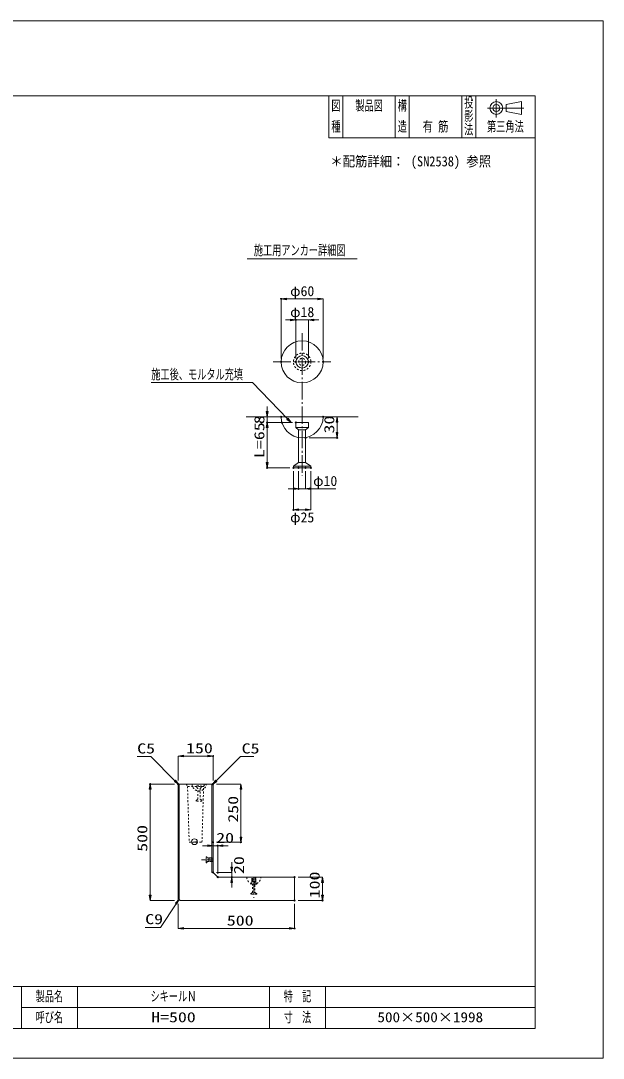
# Model space of a CAD drawing. Units: millimetres, scale not verified. Extents: x 0 to 6300, y 0 to 4455.
# Drawn here: x 3800 to 6300, y 0 to 4455 of the extents above; entities that cross this region are included whole.
import ezdxf
from ezdxf.enums import TextEntityAlignment as Align

# ---------------------------------------------------------------- set-up
doc = ezdxf.new("R2010")
doc.units = ezdxf.units.MM
doc.header["$LTSCALE"] = 10
doc.header["$PDMODE"] = 32
doc.header["$PDSIZE"] = 5
for name, pattern in [('USER1', [1.5, 0.75, -0.75]), ('USER2', [10.5, 7.5, -1.125, 0.75, -1.125]), ('USER3', [0.75, 0.5, -0.25])]:
    doc.linetypes.add(name, pattern=pattern)
for name, color, linetype, lineweight in [('Defpoints_2', 7, 'Continuous', 13), ('S-1', 2, 'Continuous', 13), ('S-4', 4, 'USER3', 13), ('S-Dim', 1, 'Continuous', 13), ('S-Txt', 7, 'Continuous', 13), ('TTL-FRAM', 3, 'Continuous', 13), ('TTL-LINE', 2, 'Continuous', 13), ('TTL-TXT', 2, 'Continuous', 13)]:
    doc.layers.add(name, color=color, linetype=linetype, lineweight=lineweight)
doc.styles.add('ＭＳ ゴシック', font='')
doc.styles.get('ＭＳ ゴシック').set_extended_font_data('MS Gothic')

msp = doc.modelspace()

# ---------------------------------------------------------------- hatches: boundary and pattern name
at = {"layer": 'S-Dim'}
for points in [[(4940, 3264.05), (4940, 3256.55), (4917.5, 3260.3)], [(5075, 3264.05), (5075, 3256.55), (5097.5, 3260.3)], [(4958, 3174.05), (4958, 3166.55), (4980.5, 3170.3)], [(5057, 3174.05), (5057, 3166.55), (5034.5, 3170.3)], [(4853.75, 2776.74), (4861.25, 2776.74), (4857.5, 2754.24)], [(4853.75, 2707.74), (4861.25, 2707.74), (4857.5, 2730.24)], [(4853.75, 2707.74), (4861.25, 2707.74), (4857.5, 2730.24)], [(5153.75, 2731.74), (5161.25, 2731.74), (5157.5, 2754.24)], [(5153.75, 2686.74), (5161.25, 2686.74), (5157.5, 2664.24)], [(4853.75, 2557.74), (4861.25, 2557.74), (4857.5, 2535.24)], [(4970, 2448.99), (4970, 2441.49), (4992.5, 2445.24)], [(5045, 2448.99), (5045, 2441.49), (5022.5, 2445.24)], [(4992.5, 2358.99), (4992.5, 2351.49), (4970, 2355.24)], [(5022.5, 2358.99), (5022.5, 2351.49), (5045, 2355.24)], [(4497.49, 1301.25), (4497.49, 1293.75), (4474.99, 1297.5)], [(4602.49, 1301.25), (4602.49, 1293.75), (4624.99, 1297.5)], [(4351.24, 1155), (4358.74, 1155), (4354.99, 1177.5)], [(4741.24, 1155), (4748.74, 1155), (4744.99, 1177.5)], [(4741.24, 950), (4748.74, 950), (4744.99, 927.5)], [(4602.49, 916.25), (4602.49, 908.75), (4624.99, 912.5)], [(4667.49, 916.25), (4667.49, 908.75), (4644.99, 912.5)], [(4701.24, 820), (4708.74, 820), (4704.99, 797.5)], [(4701.24, 755), (4708.74, 755), (4704.99, 777.5)], [(5091.24, 755), (5098.74, 755), (5094.99, 777.5)], [(4351.24, 700), (4358.74, 700), (4354.99, 677.5)], [(5091.24, 700), (5098.74, 700), (5094.99, 677.5)], [(4497.49, 561.25), (4497.49, 553.75), (4474.99, 557.5)], [(4952.49, 561.25), (4952.49, 553.75), (4974.99, 557.5)]]:
    msp.add_hatch(color=256, dxfattribs=at).paths.add_polyline_path(points)
at = {"layer": 'S-Txt'}
for points in [[(4947.31, 2748.22), (4960.17, 2729.38), (4941.89, 2743.03)], [(4464.23, 1193.56), (4477.49, 1175), (4458.93, 1188.26)], [(4641.05, 1188.26), (4622.49, 1175), (4635.75, 1193.56)], [(4463.89, 665.36), (4479.49, 682), (4470.13, 661.2)]]:
    msp.add_hatch(color=256, dxfattribs=at).paths.add_polyline_path(points)

# ---------------------------------------------------------------- linework, layer by layer
at = {"layer": 'Defpoints_2'}
for p, q in [((6300, 4455), (0, 4455)), ((6300, 0), (6300, 4455)), ((0, 0), (6300, 0))]:
    msp.add_line(p, q, dxfattribs=at)
for p in [(4917.5, 3260.3), (4980.5, 3170.3), (4917.5, 2990.3), (4980.5, 2990.3), (5034.5, 2990.3), (5097.5, 2990.3), (4857.5, 2730.24), (4917.5, 2754.24), (4920.76, 2730.24), (4980.5, 2730.24), (5097.5, 2754.24), (5022.5, 2664.24), (5157.5, 2664.24), (4857.5, 2535.24), (4970, 2535.24), (4970, 2535.24), (4992.5, 2535.24), (5022.5, 2535.24), (5045, 2535.24), (4992.5, 2445.24), (4970, 2355.24), (4624.99, 1297.5), (4354.99, 1177.5), (4474.99, 1177.5), (4474.99, 1177.5), (4624.99, 1177.5), (4624.99, 1177.5), (4624.99, 927.5), (4644.99, 912.5), (4744.99, 927.5), (4624.99, 797.5), (4624.99, 797.5), (4644.99, 777.5), (4644.99, 777.5), (4704.99, 777.5), (4974.99, 777.5), (4474.99, 677.5), (4474.99, 677.5), (4974.99, 677.5), (4974.99, 677.5), (5094.99, 677.5), (4974.99, 557.5)]:
    msp.add_point(p, dxfattribs=at)
at = {"layer": 'S-1'}
for p, q in [((4917.5, 2754.24), (4767.5, 2754.24)), ((5097.5, 2754.24), (4917.5, 2754.24)), ((5247.5, 2754.24), (5097.5, 2754.24)), ((4474.99, 1172.5), (4479.99, 1177.5)), ((4474.99, 686.5), (4474.99, 1172.5)), ((4479.99, 1177.5), (4619.99, 1177.5)), ((4479.99, 1177.5), (4479.99, 681.5)), ((4619.99, 1177.5), (4624.99, 1172.5)), ((4619.99, 1177.5), (4619.99, 797.5)), ((4624.99, 1172.5), (4624.99, 797.5)), ((4624.99, 797.5), (4619.99, 797.5)), ((4624.99, 797.5), (4644.99, 777.5)), ((4644.99, 777.5), (4974.99, 777.5)), ((4767.49, 777.5), (4832.49, 777.5)), ((4974.99, 777.5), (4974.99, 677.5)), ((4483.99, 677.5), (4474.99, 686.5)), ((4974.99, 677.5), (4483.99, 677.5))]:
    msp.add_line(p, q, dxfattribs=at)
at = {"layer": 'S-1', "linetype": 'USER1'}
for p, q in [((4589.99, 1177.5), (4509.99, 1177.5)), ((4509.99, 1177.5), (4515.49, 1167.5)), ((4515.49, 1167.5), (4522.49, 927.5)), ((4584.49, 1167.5), (4515.49, 1167.5)), ((4594.99, 1177.5), (4534.99, 1177.5)), ((4577.49, 927.5), (4584.49, 1167.5)), ((4584.49, 1167.5), (4589.99, 1177.5)), ((4522.49, 927.5), (4577.49, 927.5)), ((4829.99, 777.5), (4769.99, 777.5))]:
    msp.add_line(p, q, dxfattribs=at)
at = {"layer": 'S-1'}
msp.add_circle((5007.5, 2990.3), 90, dxfattribs=at)
at = {"layer": 'S-1', "linetype": 'USER1'}
msp.add_circle((4549.99, 930), 2.5, dxfattribs=at)
at = {"layer": 'S-1'}
msp.add_arc((5007.5, 2754.24), 90, 180, 0, dxfattribs=at)
at = {"layer": 'S-1', "linetype": 'USER1'}
for centre in [(4564.99, 1177.5), (4799.99, 777.5)]:
    msp.add_arc(centre, 30, 180, 0, dxfattribs=at)
at = {"layer": 'S-1'}
msp.add_ellipse((4544.99, 930), major_axis=(12.5, 0), ratio=0.994308, dxfattribs=at)
at = {"layer": 'S-4', "linetype": 'Continuous'}
for p, q in [((4980.5, 2707.74), (4980.5, 2730.24)), ((4980.5, 2730.24), (5034.5, 2730.24)), ((5034.5, 2730.24), (5034.5, 2707.74)), ((4992.5, 2698.74), (4980.5, 2707.74)), ((5034.5, 2707.74), (4980.5, 2707.74)), ((4992.5, 2557.74), (4992.5, 2698.74)), ((4992.5, 2698.74), (5022.5, 2698.74)), ((5034.5, 2707.74), (5022.5, 2698.74)), ((5022.5, 2698.74), (5022.5, 2557.74)), ((4970, 2542.74), (4992.5, 2557.74)), ((4970, 2535.24), (4970, 2542.74)), ((5045, 2542.74), (4970, 2542.74)), ((5022.5, 2557.74), (4992.5, 2557.74)), ((5022.5, 2557.74), (5045, 2542.74)), ((5045, 2542.74), (5045, 2535.24)), ((5045, 2535.24), (4970, 2535.24))]:
    msp.add_line(p, q, dxfattribs=at)
at = {"layer": 'S-4', "linetype": 'USER1'}
for p, q in [((4555.99, 1162), (4555.99, 1169.5)), ((4555.99, 1169.5), (4573.99, 1169.5)), ((4559.99, 1159), (4555.99, 1162)), ((4559.99, 1112), (4559.99, 1159)), ((4573.99, 1162), (4569.99, 1159)), ((4569.99, 1159), (4569.99, 1112)), ((4573.99, 1169.5), (4573.99, 1162)), ((4552.49, 1107), (4559.99, 1112)), ((4552.49, 1104.5), (4552.49, 1107)), ((4577.49, 1104.5), (4552.49, 1104.5)), ((4569.99, 1112), (4577.49, 1107)), ((4577.49, 1107), (4577.49, 1104.5)), ((4790.99, 762), (4790.99, 769.5)), ((4790.99, 769.5), (4808.99, 769.5)), ((4794.99, 759), (4790.99, 762)), ((4794.99, 712), (4794.99, 759)), ((4808.99, 762), (4804.99, 759)), ((4804.99, 759), (4804.99, 712)), ((4808.99, 769.5), (4808.99, 762)), ((4787.49, 707), (4794.99, 712)), ((4787.49, 704.5), (4787.49, 707)), ((4812.49, 704.5), (4787.49, 704.5)), ((4804.99, 712), (4812.49, 707)), ((4812.49, 707), (4812.49, 704.5))]:
    msp.add_line(p, q, dxfattribs=at)
at = {"layer": 'S-4'}
for p, q in [((4594.99, 840.75), (4594.99, 864.25)), ((4595.99, 865.25), (4597.99, 865.25)), ((4598.99, 864.25), (4598.99, 862.75)), ((4600.99, 860.75), (4624.49, 860.75)), ((4606.99, 857.55), (4607.93, 858.5)), ((4606.99, 847.45), (4606.99, 857.55)), ((4607.93, 846.5), (4606.99, 847.45)), ((4607.93, 858.5), (4624.99, 858.5)), ((4624.99, 846.5), (4607.93, 846.5)), ((4624.49, 860.75), (4624.99, 860.25)), ((4624.99, 860.25), (4624.99, 844.75)), ((4597.99, 839.75), (4595.99, 839.75)), ((4598.99, 842.25), (4598.99, 840.75)), ((4624.49, 844.25), (4600.99, 844.25)), ((4624.99, 844.75), (4624.49, 844.25)), ((4791.74, 777), (4792.24, 777.5)), ((4791.74, 753.5), (4791.74, 777)), ((4792.24, 777.5), (4807.74, 777.5)), ((4793.99, 760.45), (4793.99, 777.5)), ((4794.93, 759.5), (4793.99, 760.45)), ((4805.04, 759.5), (4794.93, 759.5)), ((4805.99, 760.45), (4805.04, 759.5)), ((4805.99, 777.5), (4805.99, 760.45)), ((4807.74, 777.5), (4808.24, 777)), ((4808.24, 777), (4808.24, 753.5)), ((4787.24, 748.5), (4787.24, 750.5)), ((4788.24, 751.5), (4789.74, 751.5)), ((4811.74, 747.5), (4788.24, 747.5)), ((4810.24, 751.5), (4811.74, 751.5)), ((4812.74, 750.5), (4812.74, 748.5))]:
    msp.add_line(p, q, dxfattribs=at)
at = {"layer": 'S-4', "linetype": 'USER1'}
for radius in [37.5, 15]:
    msp.add_circle((5007.5, 2990.3), radius, dxfattribs=at)
at = {"layer": 'S-4', "linetype": 'Continuous'}
msp.add_circle((5007.5, 2990.3), 27, dxfattribs=at)
at = {"layer": 'S-4'}
for centre, radius, start, end in [((4595.99, 864.25), 1, 90, 180), ((4597.99, 864.25), 1, 0, 90), ((4600.99, 862.75), 2, 180, 270), ((4595.99, 840.75), 1, 180, 270), ((4597.99, 840.75), 1, 270, 0), ((4600.99, 842.25), 2, 90, 180), ((4788.24, 750.5), 1, 90, 180), ((4788.24, 748.5), 1, 180, 270), ((4789.74, 753.5), 2, 270, 0), ((4810.24, 753.5), 2, 180, 270), ((4811.74, 750.5), 1, 0, 90), ((4811.74, 748.5), 1, 270, 0)]:
    msp.add_arc(centre, radius, start, end, dxfattribs=at)
at = {"layer": 'S-Dim'}
for p, q in [((4917.5, 3005.3), (4917.5, 3260.3)), ((5075, 3260.3), (4940, 3260.3)), ((5097.5, 3005.3), (5097.5, 3260.3)), ((4958, 3170.3), (4935.5, 3170.3)), ((4980.5, 3005.3), (4980.5, 3170.3)), ((5034.5, 3170.3), (4980.5, 3170.3)), ((5034.5, 3005.3), (5034.5, 3170.3)), ((5057, 3170.3), (5079.5, 3170.3)), ((4857.5, 2776.74), (4857.5, 2799.24)), ((4902.5, 2754.24), (4857.5, 2754.24)), ((4857.5, 2754.24), (4857.5, 2730.24)), ((4905.76, 2730.24), (4857.5, 2730.24)), ((4965.5, 2730.24), (4857.5, 2730.24)), ((5112.5, 2754.24), (5157.5, 2754.24)), ((5157.5, 2731.74), (5157.5, 2686.74)), ((4857.5, 2707.74), (4857.5, 2557.74)), ((4857.5, 2707.74), (4857.5, 2685.24)), ((5037.5, 2664.24), (5157.5, 2664.24)), ((4955, 2535.24), (4857.5, 2535.24)), ((4970, 2520.24), (4970, 2355.24)), ((4992.5, 2520.24), (4992.5, 2445.24)), ((5022.5, 2520.24), (5022.5, 2445.24)), ((5045, 2520.24), (5045, 2355.24)), ((4970, 2445.24), (4947.5, 2445.24)), ((5022.5, 2445.24), (4992.5, 2445.24)), ((5045, 2445.24), (5067.5, 2445.24)), ((5067.5, 2445.24), (5152.81, 2445.24)), ((5022.5, 2355.24), (4992.5, 2355.24)), ((4474.99, 1192.5), (4474.99, 1297.5)), ((4497.49, 1297.5), (4602.49, 1297.5)), ((4624.99, 1192.5), (4624.99, 1297.5)), ((4459.99, 1177.5), (4354.99, 1177.5)), ((4639.99, 1177.5), (4744.99, 1177.5)), ((4354.99, 700), (4354.99, 1155)), ((4744.99, 1155), (4744.99, 950)), ((4602.49, 912.5), (4579.99, 912.5)), ((4624.99, 812.5), (4624.99, 912.5)), ((4624.99, 912.5), (4644.99, 912.5)), ((4639.99, 927.5), (4744.99, 927.5)), ((4644.99, 792.5), (4644.99, 912.5)), ((4667.49, 912.5), (4689.99, 912.5)), ((4704.99, 820), (4704.99, 842.5)), ((4639.99, 797.5), (4704.99, 797.5)), ((4659.99, 777.5), (4704.99, 777.5)), ((4704.99, 797.5), (4704.99, 777.5)), ((4989.99, 777.5), (5094.99, 777.5)), ((4704.99, 755), (4704.99, 732.5)), ((5094.99, 755), (5094.99, 700)), ((4459.99, 677.5), (4354.99, 677.5)), ((4989.99, 677.5), (5094.99, 677.5)), ((4474.99, 662.5), (4474.99, 557.5)), ((4974.99, 662.5), (4974.99, 557.5)), ((4497.49, 557.5), (4952.49, 557.5))]:
    msp.add_line(p, q, dxfattribs=at)
at = {"layer": 'S-Dim', "linetype": 'USER2'}
for p, q in [((5007.5, 3114.05), (5007.5, 2501.49)), ((4883.75, 2990.3), (5131.25, 2990.3)), ((4574.99, 852.5), (4624.99, 852.5)), ((4799.99, 777.5), (4799.99, 689.5))]:
    msp.add_line(p, q, dxfattribs=at)
at = {"layer": 'S-Dim'}
for points in [[(4940, 3264.05), (4940, 3256.55), (4917.5, 3260.3)], [(5075, 3264.05), (5075, 3256.55), (5097.5, 3260.3)], [(4958, 3174.05), (4958, 3166.55), (4980.5, 3170.3)], [(5057, 3174.05), (5057, 3166.55), (5034.5, 3170.3)], [(4853.75, 2776.74), (4861.25, 2776.74), (4857.5, 2754.24)], [(4853.75, 2707.74), (4861.25, 2707.74), (4857.5, 2730.24)], [(4853.75, 2707.74), (4861.25, 2707.74), (4857.5, 2730.24)], [(5153.75, 2731.74), (5161.25, 2731.74), (5157.5, 2754.24)], [(5153.75, 2686.74), (5161.25, 2686.74), (5157.5, 2664.24)], [(4853.75, 2557.74), (4861.25, 2557.74), (4857.5, 2535.24)], [(4970, 2448.99), (4970, 2441.49), (4992.5, 2445.24)], [(5045, 2448.99), (5045, 2441.49), (5022.5, 2445.24)], [(4992.5, 2358.99), (4992.5, 2351.49), (4970, 2355.24)], [(5022.5, 2358.99), (5022.5, 2351.49), (5045, 2355.24)], [(4497.49, 1301.25), (4497.49, 1293.75), (4474.99, 1297.5)], [(4602.49, 1301.25), (4602.49, 1293.75), (4624.99, 1297.5)], [(4351.24, 1155), (4358.74, 1155), (4354.99, 1177.5)], [(4741.24, 1155), (4748.74, 1155), (4744.99, 1177.5)], [(4741.24, 950), (4748.74, 950), (4744.99, 927.5)], [(4602.49, 916.25), (4602.49, 908.75), (4624.99, 912.5)], [(4667.49, 916.25), (4667.49, 908.75), (4644.99, 912.5)], [(4701.24, 820), (4708.74, 820), (4704.99, 797.5)], [(4701.24, 755), (4708.74, 755), (4704.99, 777.5)], [(5091.24, 755), (5098.74, 755), (5094.99, 777.5)], [(4351.24, 700), (4358.74, 700), (4354.99, 677.5)], [(5091.24, 700), (5098.74, 700), (5094.99, 677.5)], [(4497.49, 561.25), (4497.49, 553.75), (4474.99, 557.5)], [(4952.49, 561.25), (4952.49, 553.75), (4974.99, 557.5)]]:
    msp.add_lwpolyline(points, close=True, dxfattribs=at)
at = {"layer": 'S-Txt'}
for p, q in [((4772.01, 3432.5), (5242.99, 3432.5)), ((4359.73, 2901.68), (4789.63, 2901.68)), ((4795.03, 2901.68), (4789.63, 2901.68)), ((4944.6, 2745.62), (4795.03, 2901.68)), ((4299.29, 1295), (4352.09, 1295)), ((4357.49, 1295), (4352.09, 1295)), ((4461.58, 1190.91), (4357.49, 1295)), ((4638.4, 1190.91), (4742.49, 1295)), ((4742.49, 1295), (4747.89, 1295)), ((4747.89, 1295), (4800.69, 1295)), ((4467.01, 663.28), (4399.49, 562)), ((4333.79, 562), (4394.09, 562)), ((4399.49, 562), (4394.09, 562))]:
    msp.add_line(p, q, dxfattribs=at)
for points in [[(4947.31, 2748.22), (4960.17, 2729.38), (4941.89, 2743.03)], [(4464.23, 1193.56), (4477.49, 1175), (4458.93, 1188.26)], [(4641.05, 1188.26), (4622.49, 1175), (4635.75, 1193.56)], [(4463.89, 665.36), (4479.49, 682), (4470.13, 661.2)]]:
    msp.add_lwpolyline(points, close=True, dxfattribs=at)
at = {"layer": 'TTL-FRAM'}
for p, q in [((382.5, 4132.5), (6007.5, 4132.5)), ((5122.5, 4132.5), (5122.5, 3952.5)), ((6007.5, 4132.5), (6007.5, 127.5)), ((5122.5, 3952.5), (5182.5, 3952.5)), ((5182.5, 3952.5), (5407.5, 3952.5)), ((5407.5, 3952.5), (5467.5, 3952.5)), ((5467.5, 3952.5), (5692.5, 3952.5)), ((5692.5, 3952.5), (5467.5, 3952.5)), ((5467.5, 3952.5), (5692.5, 3952.5)), ((5692.5, 3952.5), (5752.5, 3952.5)), ((5752.5, 3952.5), (6007.5, 3952.5)), ((382.5, 307.5), (6007.5, 307.5)), ((3832.5, 127.5), (3727.5, 127.5)), ((4095, 127.5), (3832.5, 127.5)), ((4305, 127.5), (4095, 127.5)), ((5010, 127.5), (4305, 127.5)), ((5220, 127.5), (5010, 127.5)), ((6007.5, 127.5), (5220, 127.5))]:
    msp.add_line(p, q, dxfattribs=at)
at = {"layer": 'TTL-LINE'}
for p, q in [((5182.5, 3952.5), (5182.5, 4132.5)), ((5407.5, 3952.5), (5407.5, 4132.5)), ((5467.5, 3952.5), (5467.5, 4132.5)), ((5692.5, 3952.5), (5692.5, 4132.5)), ((5752.5, 3952.5), (5752.5, 4132.5)), ((3802.5, 127.5), (3802.5, 307.5)), ((4042.5, 127.5), (4042.5, 307.5)), ((4867.5, 127.5), (4867.5, 307.5)), ((5107.5, 127.5), (5107.5, 307.5)), ((3802.5, 217.5), (4042.5, 217.5)), ((4042.5, 217.5), (4867.5, 217.5)), ((4867.5, 217.5), (5107.5, 217.5)), ((5107.5, 217.5), (6007.5, 217.5))]:
    msp.add_line(p, q, dxfattribs=at)
at = {"layer": 'TTL-TXT'}
for p, q in [((5840.96, 4040.11), (5840.96, 4118.91)), ((5803.45, 4080), (5958.57, 4080))]:
    msp.add_line(p, q, dxfattribs=at)
at = {"layer": 'TTL-TXT', "color": 3}
for p, q in [((5883.58, 4095.04), (5948.76, 4107.58)), ((5948.76, 4107.58), (5948.76, 4052.42)), ((5883.58, 4080), (5883.58, 4095.04)), ((5883.58, 4064.96), (5883.58, 4080)), ((5948.76, 4052.42), (5883.58, 4064.96))]:
    msp.add_line(p, q, dxfattribs=at)
for radius in [27.58, 15.04]:
    msp.add_circle((5840.96, 4080), radius, dxfattribs=at)

# ---------------------------------------------------------------- texts
at = {"layer": 'S-Dim', "style": 'ＭＳ ゴシック'}
for s, p in [('φ60', (4955.9, 3259.47)), ('φ18', (4955.9, 3169.47)), ('φ10', (5054.63, 2444.41)), ('φ25', (4955.9, 2288.05))]:
    msp.add_text(s, height=43.3, dxfattribs=at).set_placement(p, align=Align.BOTTOM_LEFT)
at = {"layer": 'S-Dim', "style": 'ＭＳ ゴシック', "width": 1.3}
for s, p in [('L=65', (4858.33, 2577.54)), ('8', (4858.33, 2722.74)), ('30', (5158.33, 2682.84)), ('250', (4745.81, 1011.7)), ('500', (4355.81, 886.7)), ('20', (4770.81, 791.1)), ('100', (5095.81, 686.7))]:
    msp.add_text(s, height=43.3, rotation=90, dxfattribs=at).set_placement(p, align=Align.BOTTOM_LEFT)
for s, p in [('150', (4509.19, 1296.67)), ('20', (4638.59, 911.67)), ('500', (4684.19, 556.67))]:
    msp.add_text(s, height=43.3, dxfattribs=at).set_placement(p, align=Align.BOTTOM_LEFT)
at = {"layer": 'S-Txt', "style": 'ＭＳ ゴシック'}
for s, width, p in [('施工用アンカー詳細図', 0.65, (4799.92, 3435.42)), ('施工後、モルタル充填', 0.65, (4359.73, 2902.36)), ('C5', 1.3, (4299.29, 1295.67)), ('C5', 1.3, (4747.89, 1295.67)), ('C9', 1.3, (4333.79, 562.67))]:
    msp.add_text(s, height=43.3, dxfattribs=dict(at, width=width)).set_placement(p, align=Align.BOTTOM_LEFT)
at = {"layer": 'TTL-TXT', "style": 'ＭＳ ゴシック', "width": 0.65}
for s, p in [('図', (5152.5, 4056.67)), ('構', (5437.5, 4056.67)), ('投', (5722.5, 4069.53)), ('影', (5722.5, 4011.67)), ('種', (5152.5, 3966.67)), ('造', (5437.5, 3966.67)), ('法', (5722.5, 3953.82)), ('製品名', (3922.5, 231.67)), ('特\u3000記', (4987.5, 231.67)), ('呼び名', (3922.5, 141.67)), ('寸\u3000法', (4987.5, 141.67))]:
    msp.add_text(s, height=43.3, dxfattribs=at).set_placement(p, align=Align.BOTTOM_CENTER)
at = {"layer": 'TTL-TXT', "color": 1, "style": 'ＭＳ ゴシック'}
for s, width, p in [('製品図', 0.65, (5295, 4056.67)), ('有 筋', 0.75, (5580, 3966.67)), ('第三角法', 0.65, (5880, 3966.67)), ('＊配筋詳細： (SN2538) 参照', 0.9, (5473.41, 3816.67)), ('シキールＮ', 0.65, (4455, 231.67)), ('H=500', 1.3, (4455, 141.67)), ('500×500×1998', 1.1, (5557.5, 141.67))]:
    msp.add_text(s, height=43.3, dxfattribs=dict(at, width=width)).set_placement(p, align=Align.BOTTOM_CENTER)

doc.saveas('drawing.dxf')
